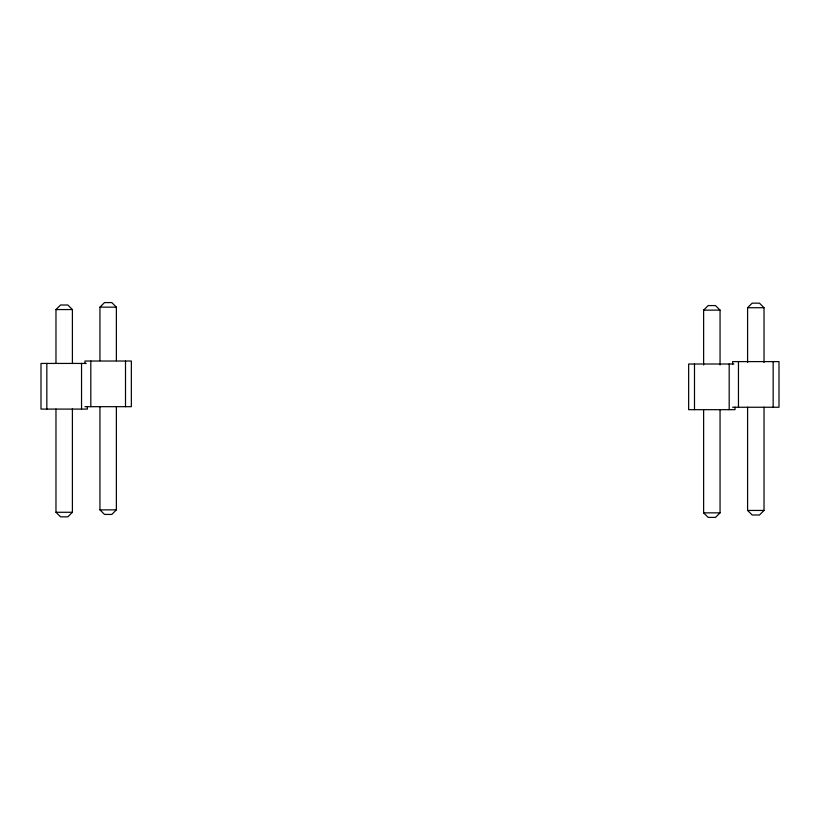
<?xml version="1.0" encoding="UTF-8"?>
<svg xmlns="http://www.w3.org/2000/svg" width="820" height="820" viewBox="0 0 820 820"><rect width="100%" height="100%" fill="white"/><g stroke="black" fill="none" stroke-linecap="round" stroke-linejoin="round"><path stroke-width="1.23" d="M55.975 363.106L55.975 309.56L60.536 304.999L67.845 304.999L72.406 309.56L72.406 363.106M99.948 360.697L99.948 307.151L104.509 302.59L111.817 302.59L116.379 307.151L116.379 360.697M72.406 409.006L72.406 512.274L67.845 516.836L60.536 516.836L55.975 512.274L55.975 409.006M116.379 406.597L116.379 509.866L111.817 514.427L104.509 514.427L99.948 509.866L99.948 406.597M703.621 364.961L703.621 310.134L708.183 305.573L715.491 305.573L720.052 310.134L720.052 364.961M747.594 362.542L747.594 307.726L752.155 303.164L759.463 303.164L764.025 307.726L764.025 362.542M720.052 409.58L720.052 512.848L715.491 517.41L708.183 517.41L703.621 512.848L703.621 409.58M764.025 407.171L764.025 510.44L759.463 515.001L752.155 515.001L747.594 510.44L747.594 407.171M99.948 307.151L116.379 307.151M747.594 307.726L764.025 307.726M55.975 309.56L72.406 309.56M703.621 310.134L720.052 310.134M86.213 363.434L41 363.434L41 409.088L87.381 409.088L87.381 406.556M733.859 364.008L688.646 364.008L688.646 409.672L735.027 409.672L735.027 407.13M84.972 406.679L131.354 406.679L131.354 361.026L84.972 361.026L84.972 363.557M732.619 407.253L779 407.253L779 361.599L732.619 361.599L732.619 364.131M99.948 509.866L116.379 509.866M747.594 510.44L764.025 510.44M55.975 512.274L72.406 512.274M703.621 512.848L720.052 512.848M773.157 361.599L773.157 407.253M738.461 361.599L738.461 407.253M729.185 364.008L729.185 409.672M694.489 364.008L694.489 409.672M125.511 361.026L125.511 406.679M90.815 361.026L90.815 406.679M81.539 363.434L81.539 409.088M46.843 363.434L46.843 409.088"/></g></svg>
